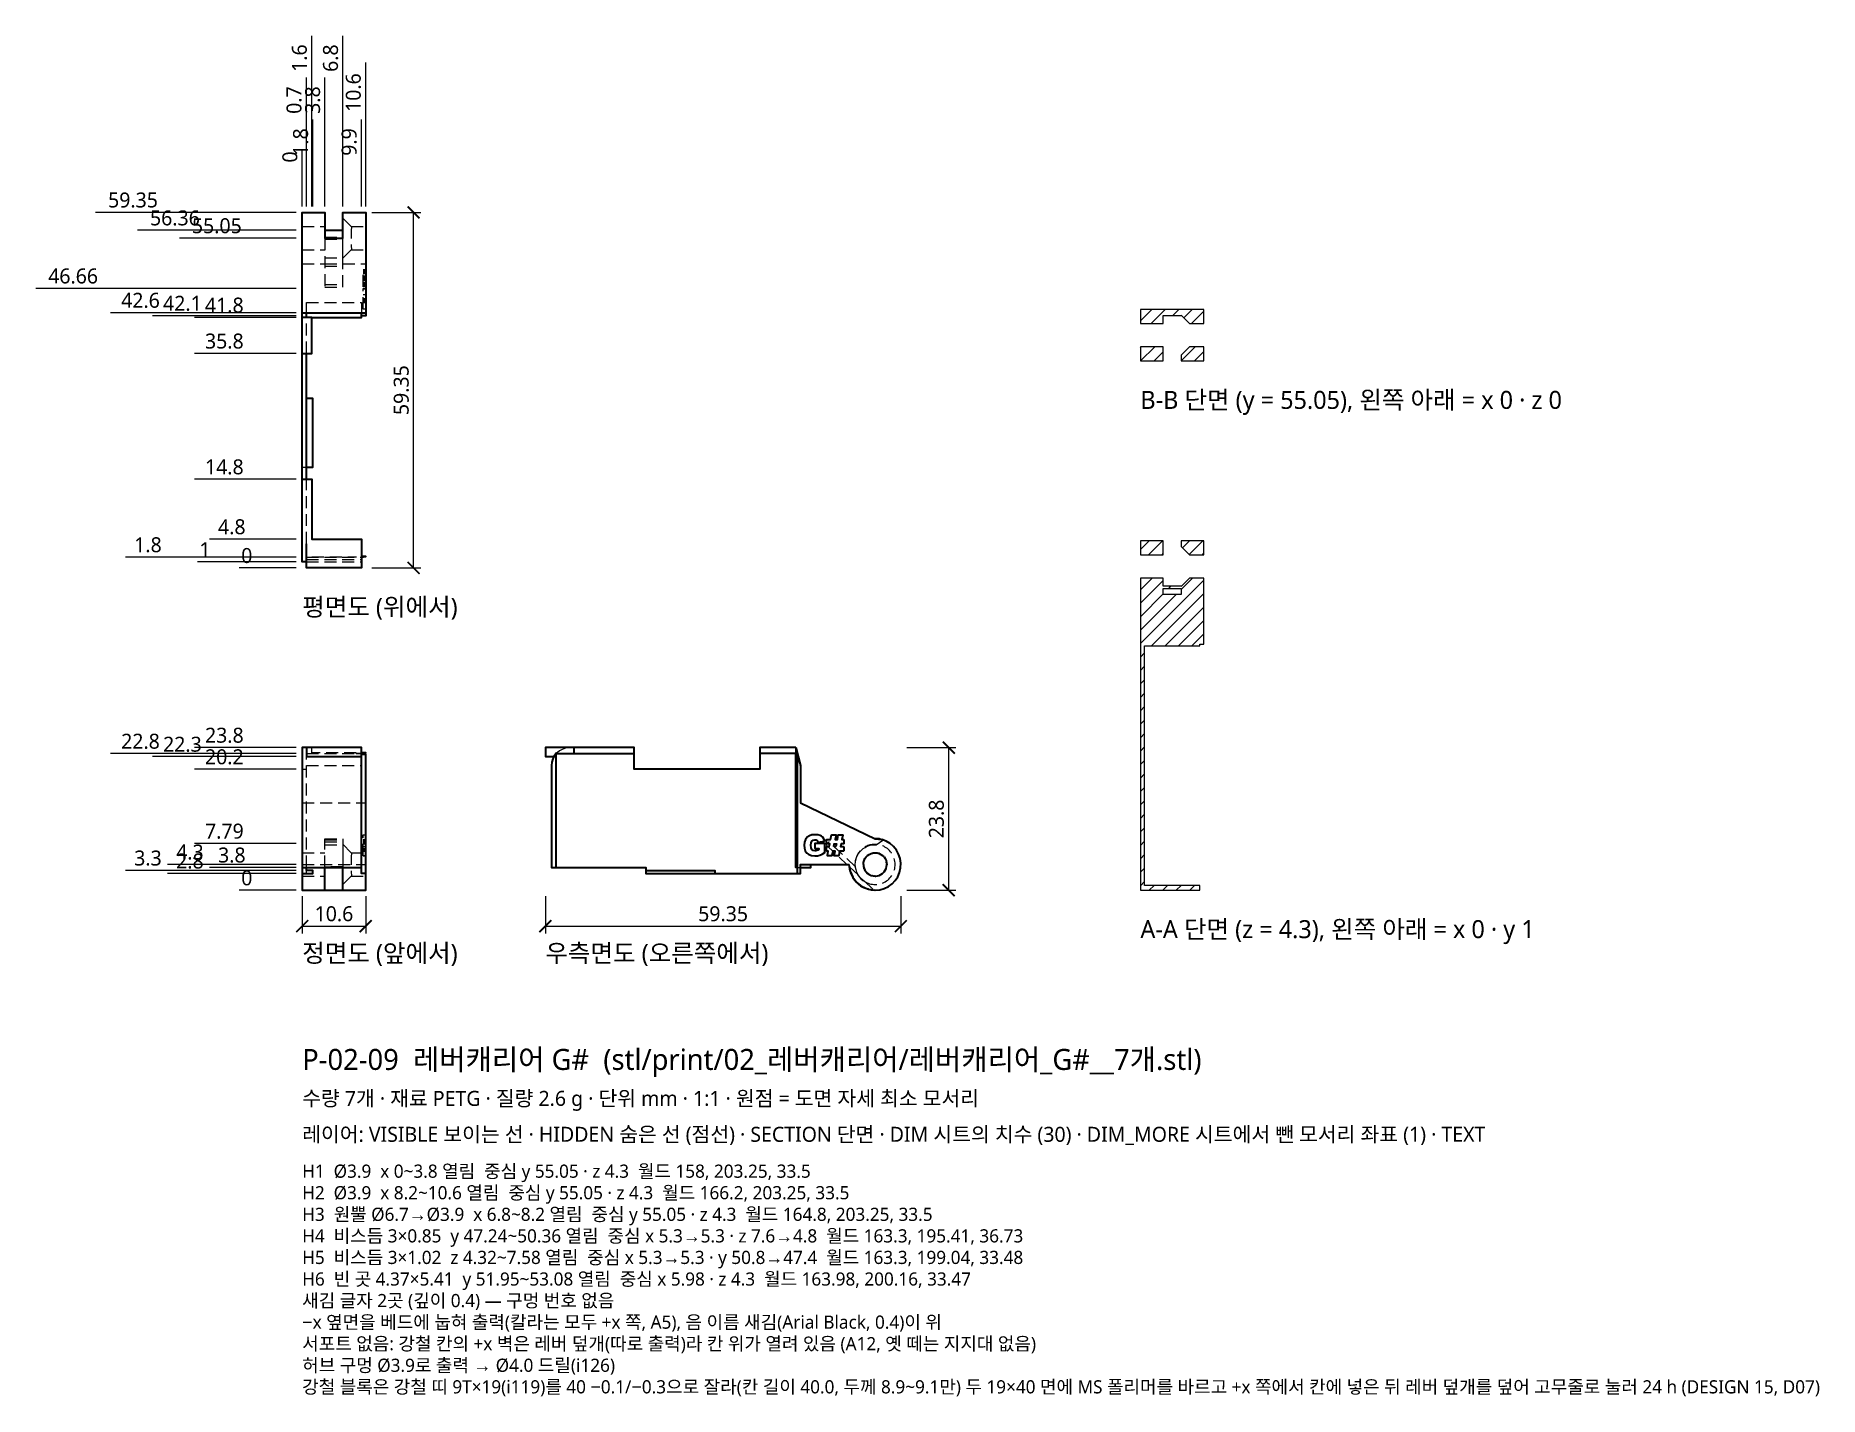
# Model space of a CAD drawing. Header units: millimetres. Extents: x -45 to 253, y -84 to 143.
import ezdxf

# ---------------------------------------------------------------- set-up
doc = ezdxf.new("R2010")
doc.units = ezdxf.units.MM
doc.linetypes.add('HIDDEN', pattern=[3, 2, -1])
for name, color, linetype, lineweight in [('DIM', 4, 'CONTINUOUS', 13), ('DIM_MORE', 3, 'CONTINUOUS', 13), ('HIDDEN', 8, 'HIDDEN', 18), ('SECTION', 5, 'CONTINUOUS', 25), ('TEXT', 7, 'CONTINUOUS', 18), ('VISIBLE', 7, 'CONTINUOUS', 35)]:
    doc.layers.add(name, color=color, linetype=linetype, lineweight=lineweight)
doc.styles.add('KR', font='malgun.ttf')
doc.dimstyles.new('TOCCATA', dxfattribs={"dimtxt": 2.5, "dimasz": 2, "dimexe": 1.2, "dimexo": 1, "dimgap": 0.8, "dimtad": 1, "dimdsep": 46, "dimtxsty": 'KR', "dimblk": 'ARCHTICK', "dimcen": 2.5, "dimazin": 3, "dimtfac": 0.5, "dimtmove": 2, "dimatfit": 3})

# ---------------------------------------------------------------- blocks, each defined once
blk = doc.blocks.new('_ARCHTICK')
at = {"color": 0, "linetype": 'BYBLOCK', "const_width": 0.15}
blk.add_lwpolyline([(-0.5, -0.5), (0.5, 0.5)], dxfattribs=at)
blk = doc.blocks.new('*D7')
for p, q in [((1.6, 131.15), (1.6, 142.65)), ((1.6, 127.15), (1.6, 131.15)), ((1.6, 114.15), (1.6, 127.15))]:
    blk.add_line(p, q)
at = {"layer": 'Defpoints'}
for p in [(1.6, 135.15), (1.6, 113.15), (0, 53.8)]:
    blk.add_point(p, dxfattribs=at)
at = {"layer": 'DIM', "insert": (-0.45, 138.9), "char_height": 2.5, "attachment_point": 5, "rotation": 90, "style": 'KR'}
blk.add_mtext('1.6', dxfattribs=at)
blk = doc.blocks.new('*D9')
for p, q in [((3.8, 124.15), (3.8, 135.65)), ((3.8, 120.15), (3.8, 124.15)), ((3.8, 114.15), (3.8, 120.15))]:
    blk.add_line(p, q)
at = {"layer": 'Defpoints'}
for p in [(3.8, 128.15), (3.8, 113.15), (0, 53.8)]:
    blk.add_point(p, dxfattribs=at)
at = {"layer": 'DIM', "insert": (1.75, 131.9), "char_height": 2.5, "attachment_point": 5, "rotation": 90, "style": 'KR'}
blk.add_mtext('3.8', dxfattribs=at)

msp = doc.modelspace()

# ---------------------------------------------------------------- hatches: boundary and pattern name
at = {"layer": 'SECTION'}
h = msp.add_hatch(dxfattribs=at)
h.set_pattern_fill('ANSI31', scale=0.5)
h.paths.add_polyline_path([(143.75, 95.946), (146.74, 95.946), (146.74, 96.01), (148.15, 94.6), (150.55, 94.6), (150.55, 96.95), (139.95, 96.95), (139.95, 94.6), (143.75, 94.6)])
h.paths.add_polyline_path([(143.75, 90.7), (139.95, 90.7), (139.95, 88.35), (143.75, 88.35)])
h.paths.add_polyline_path([(150.55, 90.7), (148.15, 90.7), (146.75, 89.3), (146.75, 88.35), (150.55, 88.35)])
h = msp.add_hatch(dxfattribs=at)
h.set_pattern_fill('ANSI31', scale=0.5)
h.paths.add_polyline_path([(143.75, 58.35), (139.95, 58.35), (139.95, 56), (143.75, 56)])
h.paths.add_polyline_path([(150.55, 58.35), (146.75, 58.35), (146.75, 57.4), (148.15, 56), (150.55, 56)])
h.paths.add_polyline_path([(143.75, 50.376), (146.75, 50.376), (146.75, 49.36), (143.75, 49.36)])
h.paths.add_polyline_path([(149.85, 0.8), (140.65, 0.8), (140.65, 40.8), (149.85, 40.8), (149.85, 41.1), (150.55, 41.1), (150.55, 52.1), (148.15, 52.1), (146.74, 50.69), (146.74, 50.751), (143.75, 50.751), (143.75, 52.1), (139.95, 52.1), (139.95, 0), (149.85, 0)])

# ---------------------------------------------------------------- linework, layer by layer
at = {"layer": 'HIDDEN'}
for points in [[(0, 110.8), (3.8, 110.8)], [(8.2, 110.8), (6.8, 112.2)], [(8.2, 110.8), (10.6, 110.8)], [(3.8, 109.02), (6.79, 109.02)], [(3.8, 108.85), (3.8, 100.67), (6.8, 100.67), (6.8, 108.85)], [(3.8, 108.68), (6.8, 108.68)], [(8.2, 106.9), (6.79, 105.49), (6.79, 109.084), (6.8, 109.071)], [(6.8, 107.207), (6.79, 107.232)], [(0, 106.9), (3.8, 106.9)], [(0, 104.55), (3.8, 104.55)], [(3.8, 105.57), (6.79, 105.57)], [(3.8, 105.55), (6.79, 105.55)], [(3.8, 104.57), (6.8, 104.57)], [(6.79, 105.931), (6.8, 105.954)], [(6.79, 105.511), (6.8, 105.521)], [(6.8, 104.55), (10.6, 104.55)], [(8.2, 106.9), (10.6, 106.9)], [(3.8, 104.16), (6.8, 104.16)], [(10.6, 100.742), (10.2, 100.742), (10.2, 103.613), (10.6, 103.613)], [(10.2, 103.463), (10.6, 103.463)], [(10.2, 103.319), (10.6, 103.319)], [(10.2, 103.169), (10.6, 103.169)], [(10.2, 103.078), (10.6, 103.078)], [(10.2, 102.931), (10.6, 102.931)], [(10.2, 102.554), (10.6, 102.554)], [(10.2, 102.408), (10.6, 102.408)], [(10.2, 102.336), (10.6, 102.336)], [(10.2, 102.316), (10.6, 102.316)], [(10.2, 102.185), (10.6, 102.185)], [(10.2, 102.167), (10.6, 102.167)], [(10.2, 102.041), (10.6, 102.041)], [(10.2, 102.022), (10.6, 102.022)], [(10.2, 101.947), (10.6, 101.947)], [(10.2, 101.798), (10.6, 101.798)], [(10.2, 101.426), (10.6, 101.426)], [(10.2, 101.278), (10.6, 101.278)], [(3.8, 101.14), (6.8, 101.14)], [(10.2, 101.187), (10.6, 101.187)], [(10.2, 101.043), (10.6, 101.043)], [(10.2, 100.892), (10.6, 100.892)], [(10.6, 96.986), (10.2, 96.986), (10.2, 100.459), (10.6, 100.459)], [(10.2, 100.415), (10.6, 100.415)], [(10.2, 99.448), (10.6, 99.448)], [(10.2, 98.768), (10.6, 98.768)], [(10.2, 98.532), (10.6, 98.532)], [(10.2, 98.523), (10.6, 98.523)], [(10.2, 98.314), (10.6, 98.314)], [(10.2, 98.312), (10.6, 98.312)], [(0.7, 96.4), (0.7, 98.1), (9.9, 98.1), (9.9, 96.4)], [(0.7, 89.6), (0.7, 95.6)], [(10.2, 98.127), (10.6, 98.127)], [(0, 70.6), (0.7, 70.6)], [(0.7, 57.8), (0.7, 68.6)], [(0.7, 55.6), (9.9, 55.6)], [(0.7, 55.2), (9.9, 55.2)], [(0.7, 54.8), (9.9, 54.8)], [(1.6, 55.6), (1.6, 55.676), (9, 55.676), (9, 55.6)], [(0.7, 22.836), (1.6, 22.836)], [(0.7, 22.823), (1.6, 22.823)], [(0.7, 22.805), (9.9, 22.805)], [(0.7, 22.8), (9.9, 22.8)], [(0.7, 3.8), (0.7, 22.3)], [(1.6, 22.805), (1.6, 23.8)], [(9.9, 22.823), (9, 22.823), (9, 22.915), (1.6, 22.915)], [(9, 22.836), (9.9, 22.836)], [(42.4, 22.836), (42.476, 22.915)], [(42.48, 22.92), (42.93, 23.29)], [(42.93, 23.29), (42.92, 23.282)], [(42.93, 23.29), (43.45, 23.57)], [(42.93, 23.29), (42.94, 23.295)], [(43.45, 23.57), (44.01, 23.74), (44.562, 23.796)], [(83.181, 20.847), (82.7, 22.05)], [(0, 20.2), (0.7, 20.2)], [(0.7, 20.8), (9.9, 20.8)], [(0, 14.561), (10.6, 14.561)], [(10.6, 5.738), (10.2, 5.738), (10.2, 9.262), (10.6, 9.262)], [(0, 6.25), (3.8, 6.25)], [(3.8, 3.799), (3.8, 8.6), (6.8, 8.6), (6.8, 3.799)], [(3.8, 8.39), (6.8, 8.39)], [(3.8, 8.09), (6.8, 8.09)], [(8.2, 6.25), (6.79, 7.66), (6.79, 3.93), (3.8, 3.93)], [(3.8, 7.6), (6.79, 7.6)], [(3.8, 7.58), (6.8, 7.58)], [(6.8, 7.635), (6.79, 7.645)], [(8.2, 6.25), (10.6, 6.25)], [(10.2, 8.459), (10.6, 8.459)], [(10.2, 8.419), (10.6, 8.419)], [(10.2, 8.365), (10.6, 8.365)], [(10.2, 8.207), (10.6, 8.207)], [(10.2, 8.036), (10.6, 8.036)], [(10.2, 7.792), (10.6, 7.792)], [(10.2, 7.719), (10.6, 7.719)], [(10.2, 7.271), (10.6, 7.271)], [(10.2, 6.986), (10.6, 6.986)], [(10.2, 6.788), (10.6, 6.788)], [(10.2, 6.772), (10.6, 6.772)], [(10.2, 6.633), (10.6, 6.633)], [(10.2, 6.579), (10.6, 6.579)], [(10.2, 6.53), (10.6, 6.53)], [(87.94, 8.09), (87.47, 7.58), (90.96, 4.3)], [(92.37, 3.93), (87.94, 8.09)], [(92.35, 4.32), (92.37, 4.7), (92.44, 5.07), (92.55, 5.44), (92.7, 5.79), (92.89, 6.12), (93.12, 6.42), (93.38, 6.7), (93.68, 6.94), (93.99, 7.15), (94.33, 7.33), (94.69, 7.46), (95.06, 7.55), (95.44, 7.59), (95.82, 7.6), (96.943, 8.378)], [(94.767, 6.034), (94.904, 6.102), (94.933, 6.111)], [(95.072, 6.159), (95.145, 6.184), (95.221, 6.199)], [(95.365, 6.227), (95.395, 6.233), (95.548, 6.243)], [(95.752, 6.243), (95.904, 6.233), (95.934, 6.227)], [(96.079, 6.199), (96.155, 6.184), (96.228, 6.159)], [(96.367, 6.111), (96.396, 6.102), (96.533, 6.034)], [(0, 4.3), (10.6, 4.3)], [(0.7, 2.8), (0.7, 3.3)], [(3.8, 3.92), (6.8, 3.92)], [(6.8, 3.976), (6.79, 3.986)], [(10.2, 5.74), (10.6, 5.74)], [(82.698, 3.8), (83.2, 3.8)], [(91.402, 3.89), (92.9, 2.48), (92.98, 2.36), (93.07, 2.24), (93.17, 2.12), (93.27, 2.01)], [(92.321, 3.976), (92.329, 3.863), (92.414, 3.433), (92.555, 3.018), (92.754, 2.618)], [(92.37, 3.93), (92.35, 4.32)], [(93.707, 4.402), (93.717, 4.555), (93.723, 4.585)], [(93.707, 4.198), (93.717, 4.045), (93.723, 4.015)], [(93.751, 4.728), (93.766, 4.804), (93.791, 4.878)], [(93.751, 3.872), (93.767, 3.795), (93.791, 3.722)], [(93.838, 5.017), (93.848, 5.046)], [(93.848, 3.554), (93.838, 3.583)], [(93.848, 5.046), (93.916, 5.183)], [(93.916, 3.417), (93.848, 3.554)], [(94.018, 5.36), (94.103, 5.487), (94.123, 5.51)], [(94.018, 3.24), (94.103, 3.113), (94.123, 3.09)], [(94.22, 5.62), (94.271, 5.679), (94.329, 5.73)], [(94.22, 2.979), (94.271, 2.921), (94.329, 2.87)], [(94.44, 5.827), (94.463, 5.847), (94.59, 5.932)], [(96.71, 5.932), (96.837, 5.847), (96.86, 5.827)], [(96.971, 5.73), (97.029, 5.679), (97.08, 5.621)], [(96.971, 2.87), (97.029, 2.921), (97.08, 2.98)], [(97.176, 3.089), (97.197, 3.112), (97.282, 3.24)], [(97.177, 5.51), (97.197, 5.487), (97.282, 5.36)], [(97.452, 5.046), (97.384, 5.183)], [(97.384, 3.417), (97.452, 3.554)], [(97.462, 5.017), (97.452, 5.046)], [(97.452, 3.554), (97.462, 3.583)], [(97.509, 4.878), (97.533, 4.805), (97.549, 4.729)], [(97.509, 3.722), (97.533, 3.795), (97.549, 3.871)], [(97.583, 4.554), (97.577, 4.584)], [(97.577, 4.016), (97.583, 4.046), (97.593, 4.198)], [(97.593, 4.402), (97.583, 4.555)], [(0, 2.35), (3.8, 2.35)], [(6.8, 1.383), (6.79, 1.359), (6.79, 2.639), (6.8, 2.618)], [(8.2, 2.35), (6.8, 0.95)], [(8.2, 2.35), (10.6, 2.35)], [(92.754, 2.617), (92.73, 2.64)], [(92.731, 2.639), (92.984, 2.255), (93.274, 1.924), (93.605, 1.634), (93.97, 1.39), (94.032, 1.359)], [(93.27, 2.01), (93.6, 1.71), (93.72, 1.62), (93.84, 1.54), (95.457, 0.021)], [(94.44, 2.773), (94.463, 2.753), (94.59, 2.668)], [(94.767, 2.566), (94.904, 2.498), (94.933, 2.489)], [(95.072, 2.441), (95.145, 2.416), (95.221, 2.401)], [(95.365, 2.373), (95.395, 2.367), (95.548, 2.357)], [(95.752, 2.357), (95.905, 2.367), (95.935, 2.373)], [(96.079, 2.401), (96.155, 2.416), (96.228, 2.441)], [(96.367, 2.489), (96.396, 2.498), (96.533, 2.566)], [(96.71, 2.668), (96.837, 2.753), (96.86, 2.773)]]:
    msp.add_lwpolyline(points, dxfattribs=at)
for centre, radius, start, end in [((34.487, 108.852), 26.327, 175.76217, -175.75275), ((34.487, 4.298), 26.327, 175.75275, -175.76217), ((95.642, 4.308), 3.349, 85.8382, -174.47531), ((95.651, 4.299), 3.349, -119.40831, 86.22745)]:
    msp.add_arc(centre, radius, start, end, dxfattribs=at)
at = {"layer": 'SECTION'}
for points in [[(143.75, 95.946), (146.74, 95.946), (146.74, 96.01), (148.15, 94.6), (150.55, 94.6), (150.55, 96.95), (139.95, 96.95), (139.95, 94.6), (143.75, 94.6)], [(143.75, 90.7), (139.95, 90.7), (139.95, 88.35), (143.75, 88.35)], [(150.55, 90.7), (148.15, 90.7), (146.75, 89.3), (146.75, 88.35), (150.55, 88.35)], [(143.75, 58.35), (139.95, 58.35), (139.95, 56), (143.75, 56)], [(150.55, 58.35), (146.75, 58.35), (146.75, 57.4), (148.15, 56), (150.55, 56)], [(149.85, 0.8), (140.65, 0.8), (140.65, 40.8), (149.85, 40.8), (149.85, 41.1), (150.55, 41.1), (150.55, 52.1), (148.15, 52.1), (146.74, 50.69), (146.74, 50.751), (143.75, 50.751), (143.75, 52.1), (139.95, 52.1), (139.95, 0), (149.85, 0)], [(143.75, 50.376), (146.75, 50.376), (146.75, 49.36), (143.75, 49.36)]]:
    msp.add_lwpolyline(points, close=True, dxfattribs=at)
at = {"layer": 'VISIBLE'}
for points in [[(0.7, 54.8), (0, 54.8), (0, 113.15), (3.8, 113.15), (3.8, 108.85), (6.8, 108.85), (6.8, 113.15), (10.6, 113.15), (10.6, 95.9), (9.9, 95.9)], [(3.8, 110.16), (6.8, 110.16)], [(0, 96.4), (10.6, 96.4)], [(0, 89.6), (1.6, 89.6), (1.6, 95.6), (0, 95.6)], [(0.7, 95.6), (0.7, 96.4)], [(1.607, 95.6), (9.9, 95.6), (9.9, 96.4)], [(0.7, 68.6), (0.7, 89.6)], [(0.7, 70.6), (1.8, 70.6), (1.8, 82.1), (0.7, 82.1)], [(0, 68.6), (1.6, 68.6), (1.6, 58.6), (9.9, 58.6), (9.9, 53.8), (0.7, 53.8), (0.7, 57.8)], [(9.9, 55.6), (10.6, 55.68), (9.9, 55.68)], [(10.6, 2.8), (9.9, 2.8), (9.9, 23.8), (0, 23.8), (0, 0), (10.6, 0), (10.6, 22.675), (9.9, 22.675)], [(0.7, 23.8), (0.7, 22.3), (9.9, 22.3)], [(9.9, 22.823), (10.6, 22.92), (9.9, 22.92)], [(82.4, 23.8), (76.4, 23.8), (76.4, 20.2), (55.4, 20.2), (55.4, 23.8), (40.6, 23.8), (40.6, 22.3), (42, 22.3), (42.09, 22.45), (42.2, 22.6), (42.32, 22.75)], [(42.48, 22.92), (42.11, 22.47), (41.83, 21.95), (41.66, 21.39), (41.6, 20.8), (41.6, 3.8), (57.4, 3.8), (57.4, 2.8), (83.2, 2.8), (83.2, 4.3), (91.35, 4.3)], [(42.32, 22.75), (42.4, 22.836), (42.4, 22.823)], [(42.4, 3.8), (42.4, 22.805), (55.4, 22.805)], [(44.562, 23.796), (44.6, 23.8)], [(45.4, 22.805), (45.4, 23.8)], [(82.4, 23.8), (82.4, 22.805), (76.4, 22.805)], [(82.4, 23.8), (83.2, 20.8)], [(82.7, 3.8), (82.4, 3.8), (82.4, 22.8), (82.7, 22.05)], [(82.7, 2.8), (82.7, 22.675)], [(83.2, 20.8), (83.181, 20.847)], [(83.2, 20.8), (83.2, 14.561), (95.65, 8.6)], [(87.259, 7.738), (87.252, 7.76), (87.242, 7.774), (87.228, 7.785), (87.205, 7.792), (85.622, 7.792), (85.605, 7.787), (85.581, 7.77), (85.568, 7.738), (85.568, 7.04), (85.578, 7.013), (85.594, 6.996), (85.622, 6.986), (86.248, 6.986), (86.248, 6.772), (86.094, 6.689), (85.935, 6.626), (85.785, 6.59), (85.631, 6.579), (85.332, 6.633), (85.114, 6.788), (84.975, 7.07), (84.927, 7.511), (84.974, 7.929), (85.112, 8.207), (85.323, 8.365), (85.6, 8.419), (85.787, 8.396), (85.933, 8.33), (86.042, 8.224), (86.126, 8.059), (86.143, 8.043), (86.171, 8.036), (87.171, 8.213), (87.196, 8.228), (87.213, 8.258), (87.213, 8.287), (87.096, 8.589), (86.933, 8.835), (86.715, 9.029), (86.459, 9.159), (86.105, 9.237), (85.618, 9.262), (85.102, 9.222), (84.697, 9.099), (84.3, 8.831), (84.015, 8.465), (83.844, 8.02), (83.786, 7.501), (83.84, 6.999), (83.995, 6.567), (84.249, 6.207), (84.596, 5.943), (85.032, 5.789), (85.578, 5.738), (86.032, 5.766), (86.419, 5.851), (86.803, 6.016), (87.235, 6.279), (87.251, 6.297), (87.259, 6.325)], [(87.542, 6.585), (87.542, 7.217), (87.547, 7.234), (87.564, 7.257), (87.596, 7.27), (87.987, 7.271), (88.078, 7.719), (87.596, 7.719), (87.569, 7.729), (87.552, 7.745), (87.542, 7.773), (87.542, 8.405), (87.547, 8.422), (87.56, 8.441), (87.574, 8.452), (87.596, 8.459), (88.226, 8.459), (88.378, 9.22), (88.393, 9.245), (88.418, 9.26), (89.082, 9.262), (89.104, 9.255), (89.126, 9.235), (89.134, 9.214), (89.135, 9.196), (88.985, 8.459), (89.354, 8.459), (89.508, 9.22), (89.519, 9.24), (89.532, 9.252), (89.559, 9.262), (90.208, 9.262), (90.231, 9.255), (90.245, 9.245), (90.26, 9.22), (90.262, 9.197), (90.119, 8.459), (90.359, 8.459), (90.392, 8.445), (90.409, 8.422), (90.413, 8.405), (90.412, 7.767), (90.396, 7.736), (90.376, 7.723), (90.359, 7.719), (89.969, 7.719), (89.878, 7.271), (90.359, 7.27), (90.387, 7.261), (90.403, 7.244), (90.413, 7.217), (90.413, 6.585), (90.409, 6.567), (90.396, 6.548), (90.376, 6.535), (90.359, 6.531), (89.731, 6.53), (89.579, 5.782), (89.564, 5.757), (89.539, 5.742), (88.876, 5.74), (88.844, 5.753), (88.827, 5.777), (88.823, 5.806), (88.967, 6.53), (88.598, 6.53), (88.445, 5.782), (88.43, 5.757), (88.416, 5.747), (88.394, 5.74), (87.746, 5.74), (87.724, 5.747), (87.706, 5.762), (87.695, 5.783), (87.693, 5.806), (87.843, 6.53), (87.59, 6.532), (87.569, 6.541), (87.556, 6.552), (87.542, 6.585)], [(87.259, 6.325), (87.259, 7.738)], [(87.259, 6.325), (87.259, 6.327)], [(88.747, 7.271), (88.841, 7.719), (89.208, 7.719), (89.116, 7.271), (88.747, 7.271)], [(94.396, 5.793), (94.675, 5.989)], [(94.675, 5.989), (94.59, 5.932)], [(94.675, 5.989), (94.983, 6.132), (95.311, 6.22)], [(94.675, 5.989), (94.767, 6.034)], [(94.933, 6.111), (94.952, 6.118)], [(95.038, 6.147), (95.072, 6.159)], [(95.221, 6.199), (95.257, 6.206)], [(95.311, 6.22), (95.65, 6.25)], [(95.311, 6.22), (95.365, 6.227)], [(95.548, 6.243), (95.65, 6.25), (95.752, 6.243)], [(95.65, 8.6), (96.76, 8.45)], [(95.65, 6.25), (95.988, 6.22), (96.317, 6.132), (96.625, 5.989)], [(95.955, 6.223), (95.934, 6.227)], [(96.079, 6.199), (96.043, 6.206)], [(96.262, 6.147), (96.228, 6.159)], [(96.367, 6.111), (96.348, 6.118)], [(96.625, 5.989), (96.533, 6.034)], [(96.625, 5.989), (96.904, 5.794)], [(96.625, 5.989), (96.71, 5.932)], [(0, 3.8), (9.9, 3.8)], [(0, 2.8), (1.8, 2.8), (1.8, 3.3), (0.7, 3.3), (0.7, 3.8)], [(3.8, 0), (3.8, 3.799)], [(6.8, 0), (6.8, 3.799)], [(57.4, 3.3), (68.9, 3.3), (68.9, 2.8)], [(83.2, 3.8), (84.9, 3.8), (84.9, 4.3)], [(91.5, 3.19), (91.35, 4.3)], [(91.403, 3.889), (91.37, 3.92), (91.44, 3.44)], [(91.44, 3.44), (91.514, 3.156)], [(91.44, 3.44), (91.56, 2.98), (91.73, 2.54)], [(91.5, 3.19), (91.93, 2.15), (92.61, 1.26)], [(93.7, 4.3), (93.73, 4.64), (93.818, 4.967), (93.961, 5.275)], [(93.7, 4.3), (93.707, 4.402)], [(93.7, 4.3), (93.73, 3.961), (93.817, 3.633), (93.961, 3.325)], [(93.7, 4.3), (93.707, 4.198)], [(93.723, 4.585), (93.727, 4.605)], [(93.727, 3.995), (93.723, 4.015)], [(93.744, 4.693), (93.751, 4.728)], [(93.751, 3.872), (93.744, 3.907)], [(93.791, 4.878), (93.803, 4.913)], [(93.803, 3.687), (93.791, 3.722)], [(93.832, 4.997), (93.838, 5.017)], [(93.838, 3.583), (93.832, 3.603)], [(93.961, 5.275), (93.916, 5.183)], [(93.961, 3.325), (93.916, 3.417)], [(93.961, 5.275), (94.156, 5.554), (94.397, 5.794)], [(93.961, 5.275), (94.018, 5.36)], [(93.961, 3.325), (94.156, 3.047), (94.397, 2.806)], [(93.961, 3.325), (94.018, 3.24)], [(94.123, 5.51), (94.137, 5.526)], [(94.137, 3.074), (94.123, 3.09)], [(94.196, 5.593), (94.22, 5.62)], [(94.22, 2.979), (94.196, 3.006)], [(94.329, 5.73), (94.356, 5.754)], [(94.424, 5.813), (94.44, 5.827)], [(96.876, 5.813), (96.86, 5.827)], [(97.144, 5.553), (96.903, 5.794)], [(96.903, 2.806), (97.144, 3.047)], [(96.971, 5.73), (96.943, 5.754)], [(97.144, 5.553), (97.08, 5.621)], [(97.144, 3.047), (97.08, 2.98)], [(97.144, 5.553), (97.339, 5.275)], [(97.144, 5.553), (97.177, 5.51)], [(97.144, 3.047), (97.339, 3.325)], [(97.144, 3.047), (97.163, 3.074)], [(97.163, 3.074), (97.176, 3.089)], [(97.339, 5.275), (97.282, 5.36)], [(97.339, 3.325), (97.282, 3.24)], [(97.339, 5.275), (97.482, 4.967), (97.57, 4.639), (97.6, 4.3)], [(97.339, 5.275), (97.384, 5.183)], [(97.339, 3.325), (97.482, 3.633)], [(97.339, 3.325), (97.384, 3.417)], [(97.468, 4.997), (97.462, 5.017)], [(97.482, 3.633), (97.462, 3.583)], [(97.482, 3.633), (97.571, 3.962), (97.6, 4.3)], [(97.509, 4.878), (97.497, 4.912)], [(97.497, 3.688), (97.509, 3.722)], [(97.556, 4.694), (97.549, 4.729)], [(97.549, 3.871), (97.556, 3.906)], [(97.577, 4.584), (97.573, 4.604)], [(97.573, 3.996), (97.577, 4.016)], [(97.6, 4.3), (97.593, 4.402)], [(97.6, 4.3), (97.593, 4.198)], [(91.73, 2.54), (91.95, 2.11)], [(91.73, 2.54), (91.95, 2.11)], [(91.95, 2.11), (92.21, 1.72), (92.52, 1.35), (92.86, 1.03), (93.24, 0.74), (93.65, 0.49)], [(92.61, 1.26), (92.596, 1.279)], [(92.61, 1.26), (93.5, 0.58)], [(93.5, 0.58), (93.491, 0.587), (93.5, 0.58)], [(93.5, 0.58), (94.54, 0.15)], [(94.54, 0.15), (94.09, 0.29), (93.65, 0.49)], [(94.356, 2.846), (94.329, 2.87)], [(94.675, 2.611), (94.395, 2.807)], [(94.44, 2.773), (94.425, 2.787)], [(94.54, 0.15), (95.65, 0)], [(94.54, 0.15), (95.01, 0.05), (95.48, 0), (95.456, 0.023)], [(94.675, 2.611), (94.59, 2.668)], [(94.675, 2.611), (94.983, 2.468)], [(94.675, 2.611), (94.767, 2.566)], [(94.952, 2.482), (94.933, 2.489)], [(94.983, 2.468), (95.311, 2.38)], [(94.983, 2.468), (95.072, 2.441)], [(95.257, 2.394), (95.221, 2.401)], [(95.311, 2.38), (95.65, 2.35)], [(95.311, 2.38), (95.365, 2.373)], [(95.65, 2.35), (95.548, 2.357)], [(95.65, 2.35), (95.989, 2.38)], [(95.65, 2.35), (95.752, 2.357)], [(95.935, 2.373), (95.955, 2.377)], [(95.989, 2.38), (96.317, 2.468)], [(95.989, 2.38), (96.079, 2.401)], [(96.228, 2.441), (96.262, 2.453)], [(96.317, 2.468), (96.625, 2.611)], [(96.317, 2.468), (96.348, 2.482)], [(96.348, 2.482), (96.367, 2.489)], [(96.625, 2.611), (96.533, 2.566)], [(96.625, 2.611), (96.904, 2.806)], [(96.625, 2.611), (96.71, 2.668)], [(96.86, 2.773), (96.876, 2.787)], [(96.943, 2.846), (96.971, 2.87)]]:
    msp.add_lwpolyline(points, dxfattribs=at)
for centre, radius, start, end in [((95.783, 5.286), 3.312, 69.44427, 92.29203), ((95.65, 4.3), 4.297, -89.99799, 75.02577)]:
    msp.add_arc(centre, radius, start, end, dxfattribs=at)

# ---------------------------------------------------------------- texts
at = {"layer": 'TEXT', "style": 'KR'}
for s, height, p in [('B-B 단면 (y = 55.05), 왼쪽 아래 = x 0 · z 0', 3, (139.95, 80.35)), ('평면도 (위에서)', 3, (0, 45.8)), ('A-A 단면 (z = 4.3), 왼쪽 아래 = x 0 · y 1', 3, (139.95, -8)), ('정면도 (앞에서)', 3, (0, -12)), ('우측면도 (오른쪽에서)', 3, (40.6, -12)), ('P-02-09  레버캐리어 G#  (stl/print/02_레버캐리어/레버캐리어_G#__7개.stl)', 3.5, (0, -30)), ('수량 7개 · 재료 PETG · 질량 2.6 g · 단위 mm · 1:1 · 원점 = 도면 자세 최소 모서리', 2.5, (0, -36)), ('레이어: VISIBLE 보이는 선 · HIDDEN 숨은 선 (점선) · SECTION 단면 · DIM 시트의 치수 (30) · DIM_MORE 시트에서 뺀 모서리 좌표 (1) · TEXT', 2.5, (0, -42)), ('H1  Ø3.9  x 0~3.8 열림  중심 y 55.05 · z 4.3  월드 158, 203.25, 33.5', 2.2, (0, -48)), ('H2  Ø3.9  x 8.2~10.6 열림  중심 y 55.05 · z 4.3  월드 166.2, 203.25, 33.5', 2.2, (0, -51.6)), ('H3  원뿔 Ø6.7→Ø3.9  x 6.8~8.2 열림  중심 y 55.05 · z 4.3  월드 164.8, 203.25, 33.5', 2.2, (0, -55.2)), ('H4  비스듬 3×0.85  y 47.24~50.36 열림  중심 x 5.3→5.3 · z 7.6→4.8  월드 163.3, 195.41, 36.73', 2.2, (0, -58.8)), ('H5  비스듬 3×1.02  z 4.32~7.58 열림  중심 x 5.3→5.3 · y 50.8→47.4  월드 163.3, 199.04, 33.48', 2.2, (0, -62.4)), ('H6  빈 곳 4.37×5.41  y 51.95~53.08 열림  중심 x 5.98 · z 4.3  월드 163.98, 200.16, 33.47', 2.2, (0, -66)), ('새김 글자 2곳 (깊이 0.4) — 구멍 번호 없음', 2.2, (0, -69.6)), ('−x 옆면을 베드에 눕혀 출력(칼라는 모두 +x 쪽, A5), 음 이름 새김(Arial Black, 0.4)이 위', 2.2, (0, -73.2)), ('서포트 없음: 강철 칸의 +x 벽은 레버 덮개(따로 출력)라 칸 위가 열려 있음 (A12, 옛 떼는 지지대 없음)', 2.2, (0, -76.8)), ('허브 구멍 Ø3.9로 출력 → Ø4.0 드릴(i126)', 2.2, (0, -80.4)), ('강철 블록은 강철 띠 9T×19(i119)를 40 −0.1/−0.3으로 잘라(칸 길이 40.0, 두께 8.9~9.1만) 두 19×40 면에 MS 폴리머를 바르고 +x 쪽에서 칸에 넣은 뒤 레버 덮개를 덮어 고무줄로 눌러 24 h (DESIGN 15, D07)', 2.2, (0, -84))]:
    msp.add_text(s, height=height, dxfattribs=at).set_placement(p)

# ---------------------------------------------------------------- dimensions: what is measured, and where the dimension line sits
at = {"layer": 'DIM'}
for feature_location, offset, picture, middle in [((1.6, 113.15), (0, 22), '*D7', (-0.45, 138.9)), ((3.8, 113.15), (0, 15), '*D9', (1.75, 131.9))]:
    dim = msp.add_ordinate_dim(feature_location=feature_location, offset=offset, dtype=1, origin=(0, 53.8), dimstyle='TOCCATA', dxfattribs=at)
    dim.commit()
    dim.dimension.update_dxf_attribs({"geometry": picture, "text_midpoint": middle})
for feature_location, offset, dtype, origin in [((6.8, 113.15), (0, 22), 1, (0, 53.8)), ((10.6, 113.15), (0, 15), 1, (0, 53.8)), ((0.7, 113.15), (0, 15), 1, (0, 53.8)), ((1.8, 113.15), (0, 8), 1, (0, 53.8)), ((9.9, 113.15), (0, 8), 1, (0, 53.8)), ((0, 113.149997711), (0, 8), 1, (0, 53.799999237)), ((0, 113.15), (-22, 0), 0, (0, 53.8)), ((0, 110.16), (-15, 0), 0, (0, 53.8)), ((0, 108.85), (-8, 0), 0, (0, 53.8)), ((0, 96.4), (-22, 0), 0, (0, 53.8)), ((0, 95.9), (-15, 0), 0, (0, 53.8)), ((0, 95.6), (-8, 0), 0, (0, 53.8)), ((0, 89.6), (-8, 0), 0, (0, 53.8)), ((0, 68.6), (-8, 0), 0, (0, 53.8)), ((0, 58.6), (-8, 0), 0, (0, 53.8)), ((0, 55.6), (-22, 0), 0, (0, 53.8)), ((0, 54.8), (-15, 0), 0, (0, 53.8)), ((0, 53.799999237), (-8, 0), 0, (0, 53.799999237)), ((0, 23.8), (-8, 0), 0, (0, 0)), ((0, 22.8), (-22, 0), 0, (0, 0)), ((0, 22.3), (-15, 0), 0, (0, 0)), ((0, 20.2), (-8, 0), 0, (0, 0)), ((0, 7.79), (-8, 0), 0, (0, 0)), ((0, 3.3), (-22, 0), 0, (0, 0)), ((0, 4.3), (-15, 0), 0, (0, 0)), ((0, 2.8), (-15, 0), 0, (0, 0)), ((0, 3.8), (-8, 0), 0, (0, 0)), ((0, 0), (-8, 0), 0, (0, 0))]:
    msp.add_ordinate_dim(feature_location=feature_location, offset=offset, dtype=dtype, origin=origin, dimstyle='TOCCATA', dxfattribs=at).render()
for base, p1, p2 in [((18.6, 53.8), (10.6, 53.8), (10.6, 113.15)), ((107.95, 0), (99.95, 0), (99.95, 23.8))]:
    msp.add_linear_dim(base=base, p1=p1, p2=p2, angle=90, dimstyle='TOCCATA', dxfattribs=at).render()
for base, p1, p2 in [((0, -6), (0, 0), (10.6, 0)), ((40.6, -6), (40.6, 0), (99.95, 0))]:
    msp.add_linear_dim(base=base, p1=p1, p2=p2, dimstyle='TOCCATA', dxfattribs=at).render()
at = {"layer": 'DIM_MORE'}
msp.add_ordinate_dim(feature_location=(0, 100.46), offset=(-32, 0), dtype=0, origin=(0, 53.8), dimstyle='TOCCATA', dxfattribs=at).render()

doc.saveas('drawing.dxf')
